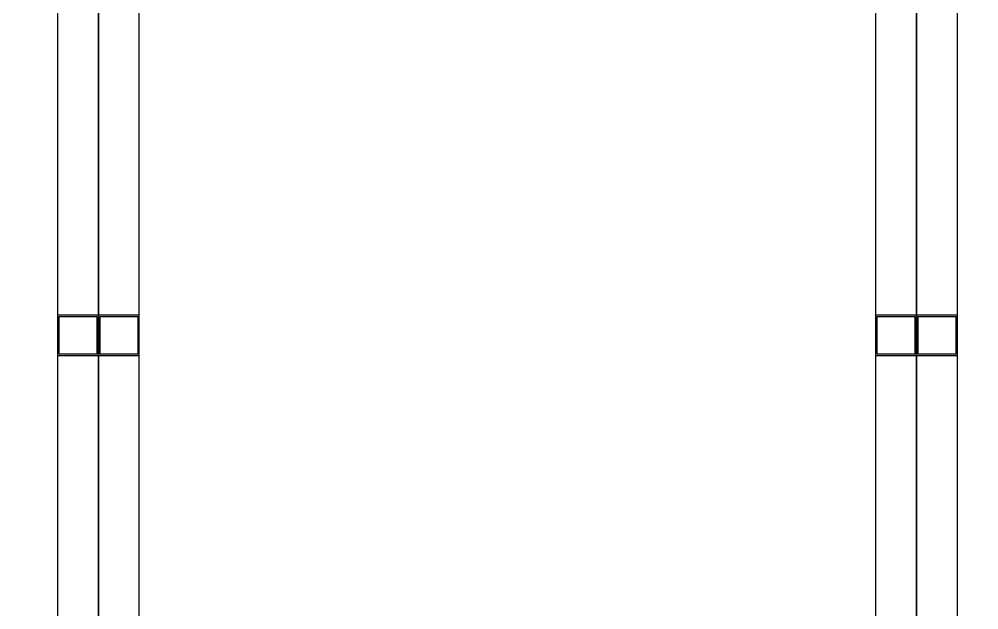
# Model space of a CAD drawing. Header units: millimetres. Extents: x 2448621 to 2484291, y -423869 to -398639.
# Drawn here: x 2481430.4 to 2481535.9, y -401255.6 to -401190.6 of the extents above; entities that cross this region are included whole.
import ezdxf

# ---------------------------------------------------------------- set-up
doc = ezdxf.new("R2010")
doc.units = ezdxf.units.MM
doc.header["$LTSCALE"] = 30

# ---------------------------------------------------------------- blocks, each defined once
blk = doc.blocks.new('KEY PLAN_NEW')
at = {"color": 253}
for p, q in [((-1406.862, -1315.504), (-1406.862, -1428.384)), ((-1400.862, -1428.384), (-1400.862, -1315.504)), ((-1346.862, -1315.504), (-1346.862, -1428.384)), ((-1340.862, -1428.384), (-1340.862, -1315.504)), ((-1406.862, -1370.444), (-1406.862, -1373.444)), ((-1406.862, -1370.444), (-1403.862, -1370.444)), ((-1406.742, -1373.324), (-1406.742, -1370.564)), ((-1406.742, -1370.564), (-1403.982, -1370.564)), ((-1403.982, -1370.564), (-1403.982, -1373.324)), ((-1403.982, -1370.564), (-1403.982, -1373.324)), ((-1403.862, -1373.444), (-1403.862, -1370.444)), ((-1403.862, -1370.444), (-1403.862, -1373.444)), ((-1403.862, -1370.444), (-1400.862, -1370.444)), ((-1403.742, -1373.324), (-1403.742, -1370.564)), ((-1403.742, -1370.564), (-1400.982, -1370.564)), ((-1400.982, -1370.564), (-1400.982, -1373.324)), ((-1400.982, -1370.564), (-1400.982, -1373.324)), ((-1400.862, -1373.444), (-1400.862, -1370.444)), ((-1346.862, -1370.444), (-1346.862, -1373.444)), ((-1346.862, -1370.444), (-1343.862, -1370.444)), ((-1346.742, -1373.324), (-1346.742, -1370.564)), ((-1346.742, -1370.564), (-1343.982, -1370.564)), ((-1343.982, -1370.564), (-1343.982, -1373.324)), ((-1343.982, -1370.564), (-1343.982, -1373.324)), ((-1343.862, -1373.444), (-1343.862, -1370.444)), ((-1343.862, -1370.444), (-1343.862, -1373.444)), ((-1343.862, -1370.444), (-1340.862, -1370.444)), ((-1343.742, -1373.324), (-1343.742, -1370.564)), ((-1343.742, -1370.564), (-1340.982, -1370.564)), ((-1340.982, -1370.564), (-1340.982, -1373.324)), ((-1340.982, -1370.564), (-1340.982, -1373.324)), ((-1340.862, -1373.444), (-1340.862, -1370.444)), ((-1403.862, -1373.444), (-1406.862, -1373.444)), ((-1403.982, -1373.324), (-1406.742, -1373.324)), ((-1400.862, -1373.444), (-1403.862, -1373.444)), ((-1400.982, -1373.324), (-1403.742, -1373.324)), ((-1343.862, -1373.444), (-1346.862, -1373.444)), ((-1343.982, -1373.324), (-1346.742, -1373.324)), ((-1340.862, -1373.444), (-1343.862, -1373.444)), ((-1340.982, -1373.324), (-1343.742, -1373.324))]:
    blk.add_line(p, q, dxfattribs=at)
for points in [[(-1463.862, -1311.944), (-1403.862, -1311.944), (-1403.862, -1431.944), (-1463.862, -1431.944)], [(-1403.862, -1311.944), (-1343.862, -1311.944), (-1343.862, -1431.944), (-1403.862, -1431.944)], [(-1343.862, -1311.944), (-1283.862, -1311.944), (-1283.862, -1431.944), (-1343.862, -1431.944)]]:
    blk.add_lwpolyline(points, close=True, dxfattribs=at)

msp = doc.modelspace()

# ---------------------------------------------------------------- block references
at = {"xscale": 1.5, "yscale": 1.5, "zscale": 1.5}
msp.add_blockref('KEY PLAN_NEW', (2483544.88, -399167.45), dxfattribs=at)

doc.saveas('drawing.dxf')
